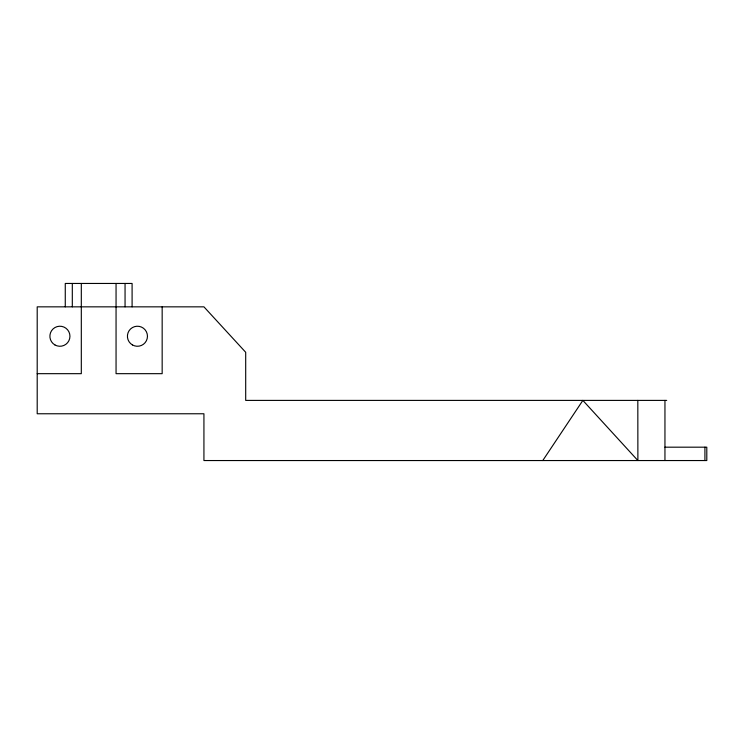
<?xml version="1.0" encoding="UTF-8"?>
<svg xmlns="http://www.w3.org/2000/svg" width="744" height="744" viewBox="0 0 744 744"><rect width="100%" height="100%" fill="white"/><g stroke="black" fill="none" stroke-linecap="round" stroke-linejoin="round"><path stroke-width="1.12" d="M542.767 460.545L582.859 400.402L637.887 460.545L637.822 400.402M37.2 373.674L81.31 373.674L81.31 283.455M666.698 400.402L245.697 400.402L245.697 352.284L203.93 306.844L37.2 306.844L37.2 413.766L203.93 413.766L203.93 460.545L706.8 460.545L706.8 447.181L664.95 447.181M704.921 447.181L704.921 460.545M664.95 400.402L664.95 460.545M162.164 306.844L162.164 373.674L116.055 373.674L116.055 283.455M132.097 306.844L132.097 283.455L65.267 283.455L65.267 306.844M125.057 283.455L125.057 306.844M72.308 283.455L72.308 306.844M54.907 344.928A10.025 10.025 0 0 0 69.945 336.251A10.025 10.025 0 0 0 54.907 327.565A10.025 10.025 0 0 0 54.907 344.928M132.432 344.928A10.025 10.025 0 0 0 147.461 336.251A10.025 10.025 0 0 0 132.432 327.565A10.025 10.025 0 0 0 132.432 344.928"/></g></svg>
